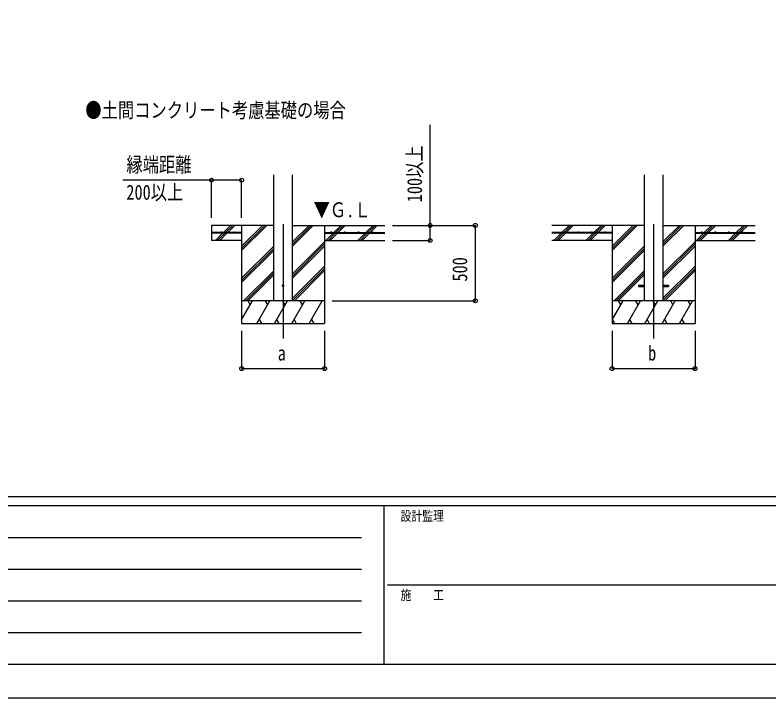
# Model space of a CAD drawing. Units: millimetres, scale not verified. Extents: x -12615 to 12615, y -8910 to 8910.
# Drawn here: x -6362 to -1362, y -8910 to -4379 of the extents above; entities that cross this region are included whole.
import ezdxf
from ezdxf.enums import TextEntityAlignment as Align

# ---------------------------------------------------------------- set-up
doc = ezdxf.new("R2010")
doc.units = ezdxf.units.MM
doc.header["$LTSCALE"] = 40
for name, color, linetype in [('0-2_USER1', 3, 'Continuous'), ('0-4_YKK_12', 2, 'Continuous'), ('0-5_YKK_13', 4, 'Continuous'), ('0-6_YKK_A1', 4, 'Continuous'), ('0-7_YKK_D', 6, 'Continuous'), ('0-8_YKK_ZWAK', 7, 'Continuous')]:
    doc.layers.add(name, color=color, linetype=linetype)
doc.styles.add('ＭＳ ゴシック', font='')
doc.styles.get('ＭＳ ゴシック').set_extended_font_data('MS Gothic')

msp = doc.modelspace()

# ---------------------------------------------------------------- linework, layer by layer
at = {"layer": '0-4_YKK_12'}
for p, q in [((-4583.94, -5765.79), (-4583.94, -6525)), ((-2126.94, -5765.79), (-2126.94, -6525))]:
    msp.add_line(p, q, dxfattribs=at)
at = {"layer": '0-5_YKK_13'}
for p, q in [((-2226.94, -6170.5), (-2226.94, -6179.5)), ((-2226.94, -6170.5), (-2189.44, -6170.5)), ((-2226.94, -6179.5), (-2189.44, -6179.5)), ((-2064.44, -6170.5), (-2026.94, -6170.5)), ((-2064.44, -6179.5), (-2026.94, -6179.5)), ((-2026.94, -6170.5), (-2026.94, -6179.5))]:
    msp.add_line(p, q, dxfattribs=at)
msp.add_circle((-4583.94, -6175), 5, dxfattribs=at)
at = {"layer": '0-6_YKK_A1'}
for p, q in [((-4646.44, -6275), (-4646.44, -5439.65)), ((-4521.44, -6275), (-4521.44, -5439.65)), ((-2189.44, -5438.65), (-2189.44, -6275)), ((-2064.44, -5438.65), (-2064.44, -6275)), ((-4979.98, -5822.5), (-4932.48, -5775)), ((-4965.83, -5822.5), (-4918.33, -5775)), ((-4951.69, -5822.5), (-4904.19, -5775)), ((-4858.94, -5775), (-4858.94, -6425)), ((-4858.94, -5941.88), (-4692.06, -5775)), ((-4858.94, -5927.74), (-4706.2, -5775)), ((-4858.94, -5913.6), (-4720.34, -5775)), ((-4521.44, -5912.75), (-4383.69, -5775)), ((-4521.44, -5898.61), (-4397.83, -5775)), ((-4521.44, -5884.46), (-4411.98, -5775)), ((-4521.44, -5775), (-3908.94, -5775)), ((-4308.94, -5775), (-4308.94, -6425)), ((-4247.34, -5822.5), (-4199.84, -5775)), ((-4233.2, -5822.5), (-4185.7, -5775)), ((-4219.06, -5822.5), (-4171.56, -5775)), ((-4035.21, -5822.5), (-3987.71, -5775)), ((-4021.07, -5822.5), (-3973.57, -5775)), ((-4006.93, -5822.5), (-3959.43, -5775)), ((-2189.44, -5775), (-2801.94, -5775)), ((-2735.11, -5822.5), (-2687.61, -5775)), ((-2716.11, -5817.64), (-2673.47, -5775)), ((-2706.82, -5822.5), (-2659.32, -5775)), ((-2522.98, -5822.5), (-2475.48, -5775)), ((-2508.83, -5822.5), (-2461.33, -5775)), ((-2494.69, -5822.5), (-2447.19, -5775)), ((-2401.94, -5775), (-2401.94, -6425)), ((-2401.94, -5941.88), (-2235.06, -5775)), ((-2401.94, -5927.74), (-2249.2, -5775)), ((-2401.94, -5913.6), (-2263.34, -5775)), ((-2064.44, -5912.75), (-1926.69, -5775)), ((-2064.44, -5898.61), (-1940.83, -5775)), ((-2064.44, -5884.46), (-1954.98, -5775)), ((-2064.44, -5775), (-1451.94, -5775)), ((-1851.94, -5775), (-1851.94, -6425)), ((-1790.34, -5822.5), (-1742.84, -5775)), ((-1776.2, -5822.5), (-1728.7, -5775)), ((-1762.06, -5822.5), (-1714.56, -5775)), ((-1578.21, -5822.5), (-1530.71, -5775)), ((-1564.07, -5822.5), (-1516.57, -5775)), ((-1549.93, -5822.5), (-1502.43, -5775)), ((-4858.94, -5822.5), (-5058.94, -5822.5)), ((-4858.94, -5827.5), (-5058.94, -5827.5)), ((-5031.07, -5873.6), (-4984.98, -5827.5)), ((-5018.33, -5875), (-4970.83, -5827.5)), ((-5004.19, -5875), (-4956.69, -5827.5)), ((-4858.94, -5822.5), (-4858.94, -5827.5)), ((-4308.94, -5822.5), (-3908.94, -5822.5)), ((-4308.94, -5822.5), (-4308.94, -5827.5)), ((-4308.94, -5827.5), (-3908.94, -5827.5)), ((-4299.84, -5875), (-4252.34, -5827.5)), ((-4285.7, -5875), (-4238.2, -5827.5)), ((-4271.56, -5875), (-4224.06, -5827.5)), ((-4087.71, -5875), (-4040.21, -5827.5)), ((-4073.57, -5875), (-4026.07, -5827.5)), ((-4059.43, -5875), (-4011.93, -5827.5)), ((-2401.94, -5822.5), (-2801.94, -5822.5)), ((-2401.94, -5827.5), (-2801.94, -5827.5)), ((-2787.61, -5875), (-2740.11, -5827.5)), ((-2773.47, -5875), (-2725.97, -5827.5)), ((-2759.32, -5875), (-2711.82, -5827.5)), ((-2720.97, -5822.5), (-2719.3, -5820.83)), ((-2574.07, -5873.6), (-2527.98, -5827.5)), ((-2561.33, -5875), (-2513.83, -5827.5)), ((-2547.19, -5875), (-2499.69, -5827.5)), ((-2401.94, -5822.5), (-2401.94, -5827.5)), ((-1851.94, -5822.5), (-1451.94, -5822.5)), ((-1851.94, -5822.5), (-1851.94, -5827.5)), ((-1851.94, -5827.5), (-1451.94, -5827.5)), ((-1842.84, -5875), (-1795.34, -5827.5)), ((-1828.7, -5875), (-1781.2, -5827.5)), ((-1814.56, -5875), (-1767.06, -5827.5)), ((-1630.71, -5875), (-1583.21, -5827.5)), ((-1616.57, -5875), (-1569.07, -5827.5)), ((-1602.43, -5875), (-1554.93, -5827.5)), ((-4858.94, -5875), (-5058.94, -5875)), ((-4521.44, -6096.59), (-4308.94, -5884.1)), ((-4521.44, -6110.74), (-4308.94, -5898.24)), ((-4308.94, -5875), (-3908.94, -5875)), ((-2401.94, -5875), (-2801.94, -5875)), ((-2064.44, -6096.59), (-1851.94, -5884.1)), ((-2064.44, -6110.74), (-1851.94, -5898.24)), ((-1851.94, -5875), (-1451.94, -5875)), ((-4858.94, -6125.73), (-4646.44, -5913.23)), ((-4858.94, -6139.87), (-4646.44, -5927.37)), ((-4858.94, -6154.01), (-4646.44, -5941.51)), ((-4521.44, -6124.88), (-4308.94, -5912.38)), ((-2401.94, -6125.73), (-2189.44, -5913.23)), ((-2401.94, -6139.87), (-2189.44, -5927.37)), ((-2401.94, -6154.01), (-2189.44, -5941.51)), ((-2064.44, -6124.88), (-1851.94, -5912.38)), ((-4521.44, -6258.72), (-4308.94, -6046.23)), ((-2064.44, -6258.72), (-1851.94, -6046.23)), ((-4846.08, -6275), (-4646.44, -6075.36)), ((-4831.94, -6275), (-4646.44, -6089.5)), ((-4521.44, -6272.87), (-4308.94, -6060.37)), ((-4509.43, -6275), (-4308.94, -6074.51)), ((-2389.08, -6275), (-2189.44, -6075.36)), ((-2374.94, -6275), (-2189.44, -6089.5)), ((-2064.44, -6272.87), (-1851.94, -6060.37)), ((-2052.43, -6275), (-1851.94, -6074.51)), ((-4817.8, -6275), (-4646.44, -6103.64)), ((-2360.8, -6275), (-2189.44, -6103.64)), ((-4308.94, -6275), (-4858.94, -6275)), ((-4858.94, -6400.45), (-4786.51, -6275)), ((-4801.51, -6300.98), (-4816.51, -6275)), ((-4757.64, -6425), (-4671.04, -6275)), ((-4686.04, -6300.98), (-4701.04, -6275)), ((-4642.17, -6425), (-4555.57, -6275)), ((-4570.57, -6300.98), (-4585.57, -6275)), ((-4526.7, -6425), (-4440.1, -6275)), ((-4455.1, -6300.98), (-4470.1, -6275)), ((-4411.23, -6425), (-4324.63, -6275)), ((-4354.63, -6275), (-4354.63, -6275)), ((-1851.94, -6275), (-2401.94, -6275)), ((-2401.94, -6400.45), (-2329.51, -6275)), ((-2344.51, -6300.98), (-2359.51, -6275)), ((-2300.64, -6425), (-2214.04, -6275)), ((-2229.04, -6300.98), (-2244.04, -6275)), ((-2185.17, -6425), (-2098.57, -6275)), ((-2113.57, -6300.98), (-2128.57, -6275)), ((-2069.7, -6425), (-1983.1, -6275)), ((-1998.1, -6300.98), (-2013.1, -6275)), ((-1954.23, -6425), (-1867.63, -6275)), ((-1882.63, -6300.98), (-1897.63, -6275)), ((-4742.65, -6399.02), (-4727.65, -6425)), ((-4627.18, -6399.02), (-4612.18, -6425)), ((-4511.7, -6399.02), (-4496.7, -6425)), ((-4396.24, -6399.02), (-4381.24, -6425)), ((-2401.11, -6399.02), (-2386.12, -6425)), ((-2285.65, -6399.02), (-2270.65, -6425)), ((-2170.18, -6399.02), (-2155.18, -6425)), ((-2054.7, -6399.02), (-2039.7, -6425)), ((-1939.24, -6399.02), (-1924.24, -6425)), ((-4858.94, -6425), (-4308.94, -6425)), ((-2401.94, -6425), (-1851.94, -6425))]:
    msp.add_line(p, q, dxfattribs=at)
msp.add_lwpolyline([(-4646.44, -5775), (-5058.94, -5775), (-5058.94, -5875)], dxfattribs=at)
for centre in [(-4993.94, -5820), (-4903.94, -5820), (-4263.94, -5820), (-4173.94, -5820), (-4083.94, -5820), (-3993.94, -5820), (-2716.94, -5820), (-2626.94, -5820), (-2536.94, -5820), (-2446.94, -5820), (-1806.94, -5820), (-1716.94, -5820), (-1626.94, -5820), (-1536.94, -5820)]:
    msp.add_circle(centre, 2.5, dxfattribs=at)
at = {"layer": '0-7_YKK_D'}
for p, q in [((-5058.94, -5725), (-5058.94, -5474)), ((-4858.94, -5725), (-4858.94, -5474)), ((-3858.94, -5775), (-3307.94, -5775)), ((-3858.94, -5775), (-3607.94, -5775)), ((-3308.94, -6275), (-3308.94, -5775)), ((-3858.94, -5875), (-3607.94, -5875)), ((-4258.94, -6275), (-3307.94, -6275)), ((-4858.94, -6475), (-4858.94, -6726)), ((-4308.94, -6475), (-4308.94, -6726)), ((-2401.94, -6475), (-2401.94, -6726)), ((-1851.94, -6475), (-1851.94, -6726)), ((-4858.94, -6725), (-4308.94, -6725)), ((-2401.94, -6725), (-1851.94, -6725))]:
    msp.add_line(p, q, dxfattribs=at)
for points in [[(-3608.94, -5875), (-3608.94, -5775), (-3608.94, -5107.8)], [(-4858.94, -5475), (-5058.94, -5475), (-5647.54, -5475)]]:
    msp.add_lwpolyline(points, dxfattribs=at)
for centre in [(-5058.94, -5475), (-4858.94, -5475), (-3608.94, -5775), (-3308.94, -5775), (-3608.94, -5875), (-3308.94, -6275), (-4858.94, -6725), (-4308.94, -6725), (-2401.94, -6725), (-1851.94, -6725)]:
    msp.add_circle(centre, 12.75, dxfattribs=at)
at = {"layer": '0-8_YKK_ZWAK'}
for p, q in [((11685.06, -7575), (-11714.94, -7575)), ((-3914.94, -7635), (-11714.94, -7635)), ((-3914.94, -7635), (-3914.94, -8685)), ((-14.94, -7635), (-3914.94, -7635)), ((-11587.44, -7845), (-4064.94, -7845)), ((-11587.44, -8055), (-4064.94, -8055)), ((-3892.44, -8160), (-14.94, -8160)), ((-11587.44, -8265), (-4064.94, -8265)), ((-11587.44, -8475), (-4064.94, -8475)), ((-11714.94, -8685), (-3914.94, -8685)), ((-3914.94, -8685), (-14.94, -8685))]:
    msp.add_line(p, q, dxfattribs=at)
msp.add_lwpolyline([(-12615, -8910), (12615, -8910), (12615, 8910), (-12615, 8910)], close=True, dxfattribs=at)

# ---------------------------------------------------------------- texts
at = {"layer": '0-2_USER1', "style": 'ＭＳ ゴシック', "width": 0.8}
msp.add_text('●土間コンクリート考慮基礎の場合', height=98.97, dxfattribs=at).set_placement((-5895.77, -5089.72), align=Align.BOTTOM_LEFT)
at = {"layer": '0-6_YKK_A1', "style": 'ＭＳ ゴシック', "width": 0.8}
msp.add_text('▼Ｇ.Ｌ', height=98.97, dxfattribs=at).set_placement((-4381.77, -5750.5), align=Align.BOTTOM_LEFT)
at = {"layer": '0-7_YKK_D', "style": 'ＭＳ ゴシック', "width": 0.8}
for s, p in [('100以上', (-3632.94, -5621.4)), ('500', (-3332.94, -6147.4))]:
    msp.add_text(s, height=98.97, rotation=90, dxfattribs=at).set_placement(p, align=Align.BOTTOM_LEFT)
for s, p in [('縁端距離', (-5623.54, -5451)), ('200以上', (-5623.54, -5634)), ('a', (-4619.94, -6701)), ('b', (-2162.94, -6701))]:
    msp.add_text(s, height=98.97, dxfattribs=at).set_placement(p, align=Align.BOTTOM_LEFT)
at = {"layer": '0-8_YKK_ZWAK', "style": 'ＭＳ ゴシック', "width": 0.8}
for s, p in [('設計監理', (-3804.94, -7755)), ('施\u3000\u3000工', (-3804.94, -8280))]:
    msp.add_text(s, height=65.98, dxfattribs=at).set_placement(p, align=Align.BOTTOM_LEFT)

doc.saveas('drawing.dxf')
